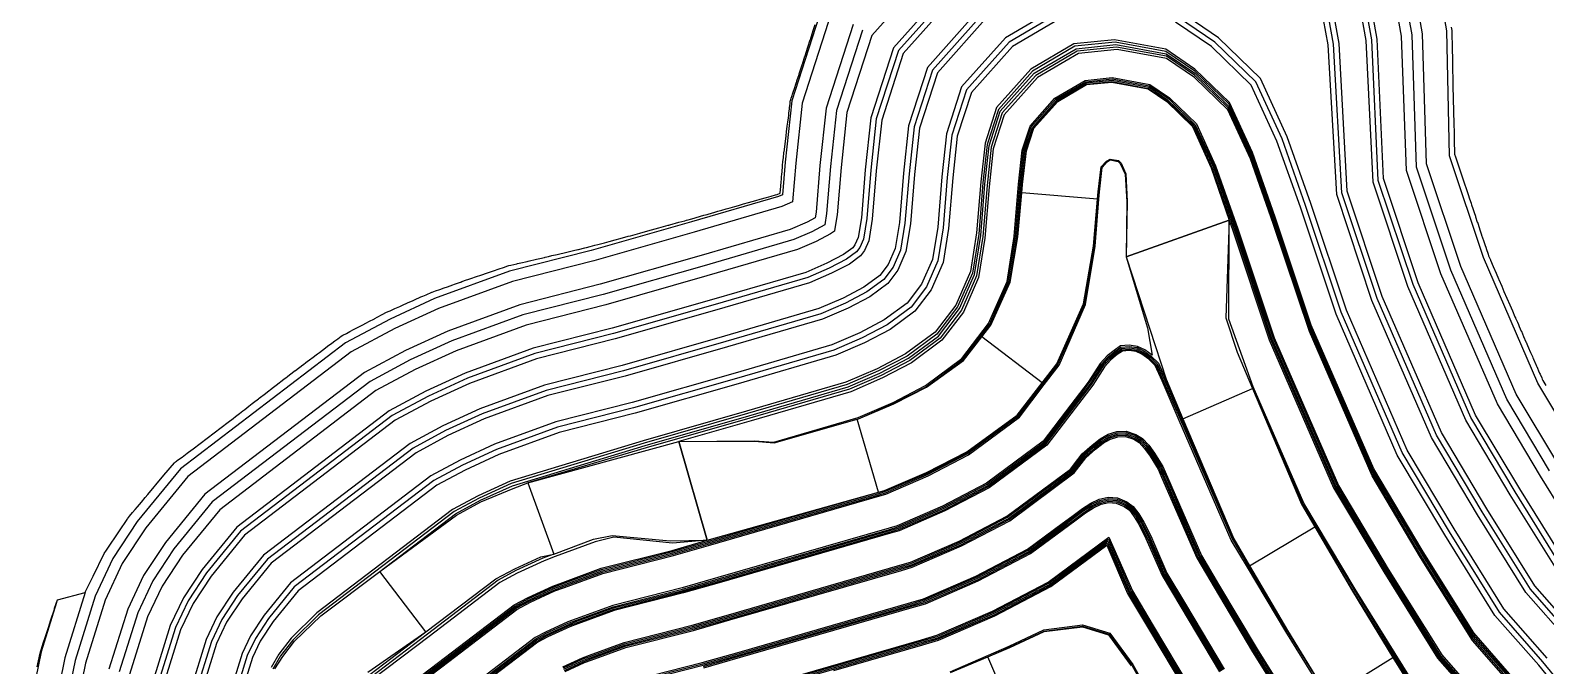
# Model space of a CAD drawing. Extents: x 310187 to 312228, y 6607198 to 6609795.
# Drawn here: x 311371.6 to 311870.2, y 6608925.9 to 6609135 of the extents above; entities that cross this region are included whole.
import ezdxf

# ---------------------------------------------------------------- set-up
doc = ezdxf.new("R2010")
doc.units = 0

msp = doc.modelspace()

# ---------------------------------------------------------------- linework, layer by layer
at = {"layer": 'CASTLEHILL', "color": 4}
for points in [[(311671.1, 6609158.616, 410), (311648.498, 6609133.275, 410), (311640.284, 6609107.886, 410), (311638.337, 6609089.873, 410), (311637.061, 6609074.251, 410), (311636.221, 6609069.07, 410), (311636.156, 6609068.921, 410), (311634.877, 6609067.975, 410), (311630.18, 6609065.528, 410), (311624.008, 6609062.85, 410), (311594.216, 6609054.161, 410), (311560.948, 6609044.656, 410), (311534.698, 6609037.998, 410), (311511.639, 6609029.558, 410), (311498.163, 6609023.369, 410), (311485.311, 6609016.486, 410), (311433.883, 6608977.25, 410), (311421.665, 6608962.326, 410), (311414.943, 6608952.126, 410), (311410.164, 6608942.009, 410), (311404.235, 6608923.005, 410)], [(311881.291, 6608996.031, 420), (311867.656, 6609018.911, 420), (311849.734, 6609060.175, 420), (311838.561, 6609093.678, 420), (311837.644, 6609134.783, 420), (311833.125, 6609160.205, 420)], [(311883.226, 6608964.567, 410), (311868.48, 6608988.222, 410), (311854.278, 6609012.055, 410), (311835.711, 6609054.803, 410), (311824.375, 6609088.796, 410), (311822.719, 6609133.031, 410), (311818.783, 6609155.17, 410)], [(311678.564, 6609149.499, 400), (311658.817, 6609127.358, 400), (311651.727, 6609105.444, 400), (311649.925, 6609088.774, 400), (311648.625, 6609072.844, 400), (311647.475, 6609065.753, 400), (311646.063, 6609062.527, 400), (311644.734, 6609060.789, 400), (311641.065, 6609058.074, 400), (311635.191, 6609055.015, 400), (311627.97, 6609051.881, 400), (311597.444, 6609042.978, 400), (311563.979, 6609033.416, 400), (311538.138, 6609026.862, 400), (311516.075, 6609018.786, 400), (311503.344, 6609012.94, 400), (311491.629, 6609006.666, 400), (311442.026, 6608968.822, 400), (311431.052, 6608955.418, 400), (311425.116, 6608946.41, 400), (311421.034, 6608937.769, 400), (311415.525, 6608920.109, 400)], [(311873.85, 6608957.603, 400), (311858.541, 6608982.164, 400), (311843.898, 6609006.735, 400), (311824.831, 6609050.636, 400), (311813.368, 6609085.009, 400), (311811.138, 6609131.671, 400), (311807.655, 6609151.263, 400)], [(311877.553, 6608934.221, 390), (311863.669, 6608950.042, 390), (311847.748, 6608975.585, 390), (311832.627, 6609000.959, 390), (311813.016, 6609046.11, 390), (311801.416, 6609080.895, 390), (311798.563, 6609130.195, 390), (311795.571, 6609147.021, 390)], [(311635.197, 6609140.901, 420), (311625.535, 6609111.035, 420), (311623.4, 6609091.29, 420), (311622.355, 6609078.486, 420), (311618.902, 6609076.988, 420), (311590.055, 6609068.574, 420), (311557.043, 6609059.142, 420), (311530.264, 6609052.35, 420), (311505.921, 6609043.44, 420), (311491.485, 6609036.81, 420), (311477.168, 6609029.143, 420), (311423.387, 6608988.112, 420), (311409.565, 6608971.229, 420), (311401.832, 6608959.494, 420), (311396.153, 6608947.473, 420), (311389.684, 6608926.737, 420), (311386.428, 6608910.652, 420)], [(311686.67, 6609139.598, 390), (311670.023, 6609120.933, 390), (311664.154, 6609102.791, 390), (311662.509, 6609087.58, 390), (311661.182, 6609071.316, 390), (311659.696, 6609062.152, 390), (311657.031, 6609056.061, 390), (311653.688, 6609051.691, 390), (311647.785, 6609047.322, 390), (311640.633, 6609043.598, 390), (311632.273, 6609039.97, 390), (311600.95, 6609030.834, 390), (311567.269, 6609021.211, 390), (311541.874, 6609014.77, 390), (311520.892, 6609007.09, 390), (311508.97, 6609001.615, 390), (311498.49, 6608996.002, 390), (311450.869, 6608959.67, 390), (311441.247, 6608947.917, 390), (311436.162, 6608940.202, 390), (311432.839, 6608933.166, 390), (311427.784, 6608916.964, 390)], [(311711.775, 6609139.647, 380), (311694.776, 6609129.697, 380), (311681.229, 6609114.508, 380), (311676.581, 6609100.139, 380), (311675.094, 6609086.386, 380), (311673.739, 6609069.788, 380), (311671.917, 6609058.55, 380), (311667.998, 6609049.594, 380), (311662.642, 6609042.593, 380), (311654.505, 6609036.571, 380), (311646.076, 6609032.181, 380), (311636.575, 6609028.058, 380), (311604.456, 6609018.69, 380), (311570.56, 6609009.005, 380), (311545.61, 6609002.677, 380), (311525.71, 6608995.393, 380), (311514.597, 6608990.29, 380), (311505.351, 6608985.338, 380), (311459.712, 6608950.519, 380), (311451.441, 6608940.416, 380), (311447.209, 6608933.994, 380), (311444.643, 6608928.562, 380), (311440.044, 6608913.82, 380)], [(311878.872, 6608912.545, 380), (311867.893, 6608926.066, 380), (311853.489, 6608942.48, 380), (311836.954, 6608969.006, 380), (311821.355, 6608995.183, 380), (311801.202, 6609041.584, 380), (311789.464, 6609076.782, 380), (311781.742, 6609098.544, 380), (311773.312, 6609116.936, 380), (311760.197, 6609129.654, 380), (311748.361, 6609137.685, 380)], [(311860.946, 6608917.273, 360), (311846.099, 6608934.192, 360), (311829.043, 6608961.554, 360), (311813.038, 6608988.413, 360), (311792.422, 6609035.879, 360), (311780.567, 6609071.427, 360), (311773.039, 6609092.642, 360), (311765.649, 6609108.767, 360), (311754.655, 6609119.428, 360), (311745.464, 6609125.664, 360), (311729.235, 6609128.645, 360), (311716.461, 6609127.335, 360), (311702.939, 6609119.419, 360), (311692.028, 6609107.187, 360), (311688.418, 6609096.026, 360), (311687.065, 6609083.514, 360), (311685.687, 6609066.631, 360), (311683.579, 6609053.63, 360), (311678.595, 6609042.238, 360), (311671.526, 6609032.998, 360), (311661.489, 6609025.571, 360), (311651.972, 6609020.614, 360), (311641.503, 6609016.071, 360), (311608.706, 6609006.505, 360), (311584.991, 6608999.696, 360), (311594.286, 6608967.164, 360), (311582.868, 6608966.202, 360), (311563.546, 6608968.166, 360), (311557.445, 6608966.619, 360), (311544.254, 6608961.791, 360), (311540.604, 6608960.455, 360), (311531.779, 6608956.402, 360), (311526.025, 6608953.32, 360), (311502.762, 6608935.572, 360), (311484.408, 6608921.569, 360)], [(311491.495, 6608913.764, 340), (311509.227, 6608927.293, 340), (311531.677, 6608944.42, 340), (311536.186, 6608946.835, 340), (311544.195, 6608950.513, 340), (311547.367, 6608951.674, 340), (311559.944, 6608956.278, 340), (311583.186, 6608962.173, 340), (311594.706, 6608965.464, 340), (311651.064, 6608981.762, 340), (311653.084, 6608982.352, 340), (311666.957, 6608988.373, 340), (311680.29, 6608995.317, 340), (311697, 6609007.683, 340), (311705.209, 6609018.414, 340), (311710.081, 6609024.783, 340), (311718.809, 6609044.731, 340), (311721.921, 6609063.924, 340), (311723.185, 6609079.41, 340), (311723.381, 6609081.806, 340), (311724.254, 6609089.883, 340), (311725.879, 6609091.705, 340), (311726.917, 6609092.313, 340), (311729.531, 6609091.833, 340), (311730.221, 6609091.164, 340), (311731.83, 6609087.617, 340), (311732.379, 6609078.52, 340), (311732.118, 6609060.47, 340), (311766.045, 6609072.509, 340), (311767.242, 6609069.135, 340), (311779.236, 6609033.17, 340), (311800.399, 6608984.443, 340), (311816.887, 6608956.774, 340), (311834.561, 6608928.421, 340), (311849.934, 6608910.903, 340)], [(311798.322, 6608915.195, 320), (311784.652, 6608937.126, 320), (311772.027, 6608958.313, 320), (311766.735, 6608967.192, 320), (311749.615, 6609006.61, 320), (311743.958, 6609019.634, 320), (311741.659, 6609024.669, 320), (311739.554, 6609026.722, 320), (311737.334, 6609028.364, 320), (311735.403, 6609029.288, 320), (311733.116, 6609029.598, 320), (311730.894, 6609029.446, 320), (311729.225, 6609028.264, 320), (311727.091, 6609026.543, 320), (311724.99, 6609024.247, 320), (311721.144, 6609018.261, 320), (311715.336, 6609010.668, 320), (311706.032, 6608998.505, 320), (311687.068, 6608984.472, 320), (311672.447, 6608976.856, 320), (311657.424, 6608970.336, 320), (311654.62, 6608969.519, 320), (311598.228, 6608953.21, 320), (311586.506, 6608949.861, 320), (311563.713, 6608944.08, 320), (311551.75, 6608939.701, 320), (311549.054, 6608938.715, 320), (311541.861, 6608935.411, 320), (311538.597, 6608933.663, 320), (311516.961, 6608917.156, 320)], [(311547.537, 6608923.988, 300), (311553.913, 6608926.916, 300), (311556.132, 6608927.728, 300), (311567.481, 6608931.882, 300), (311589.825, 6608937.55, 300), (311601.75, 6608940.957, 300), (311658.176, 6608957.275, 300), (311661.764, 6608958.321, 300), (311677.937, 6608965.34, 300), (311693.847, 6608973.627, 300), (311715.064, 6608989.328, 300), (311717.331, 6608992.292, 300), (311718.857, 6608994.272, 300), (311722.103, 6608997.18, 300), (311724.557, 6608999.095, 300), (311726.947, 6609000.436, 300), (311729.418, 6609001.219, 300), (311731.922, 6609001.291, 300), (311734.637, 6609000.416, 300), (311736.411, 6608999.317, 300), (311738.227, 6608997.344, 300), (311740.005, 6608994.827, 300), (311742.679, 6608990.575, 300), (311743.827, 6608987.931, 300), (311755.366, 6608961.365, 300), (311761.074, 6608951.786, 300), (311773.765, 6608930.489, 300), (311787.502, 6608908.451, 300)], [(311593.144, 6608925.238, 280), (311605.273, 6608928.703, 280), (311661.732, 6608945.031, 280), (311666.105, 6608946.306, 280), (311683.427, 6608953.824, 280), (311700.626, 6608962.783, 280), (311711.107, 6608970.538, 280), (311715.265, 6608973.601, 280), (311718.756, 6608976.211, 280), (311721.37, 6608977.901, 280), (311723.869, 6608979.025, 280), (311726.399, 6608979.586, 280), (311728.9, 6608979.436, 280), (311731.527, 6608978.324, 280), (311733.196, 6608977.072, 280), (311734.831, 6608974.947, 280), (311736.379, 6608972.282, 280), (311738.666, 6608967.81, 280), (311739.53, 6608965.82, 280), (311743.996, 6608955.538, 280), (311750.121, 6608945.259, 280), (311762.878, 6608923.853, 280)], [(311635.947, 6608924.302, 260), (311665.288, 6608932.787, 260), (311670.445, 6608934.291, 260), (311688.917, 6608942.308, 260), (311707.405, 6608951.938, 260), (311725.76, 6608965.521, 260), (311732.626, 6608949.712, 260), (311739.169, 6608938.732, 260), (311751.99, 6608917.217, 260)], [(311380.195, 6608946.693, 430), (311375.134, 6608930.469, 430), (311371.566, 6608912.845, 430)]]:
    msp.add_polyline3d(points, dxfattribs=at)
at = {"layer": 'CASTLEHILL', "color": 23}
for points in [[(311871.47, 6608990.044, 415), (311857.4, 6609013.655, 415), (311838.984, 6609056.057, 415), (311827.686, 6609089.936, 415), (311826.202, 6609133.44, 415), (311822.13, 6609156.345, 415)], [(311677.397, 6609150.924, 405), (311657.204, 6609128.283, 405), (311649.938, 6609105.826, 405), (311648.113, 6609088.946, 405), (311646.817, 6609073.064, 405), (311645.715, 6609066.272, 405), (311644.484, 6609063.458, 405), (311643.445, 6609062.099, 405), (311640.097, 6609059.622, 405), (311634.408, 6609056.659, 405), (311627.351, 6609053.596, 405), (311596.939, 6609044.726, 405), (311563.505, 6609035.173, 405), (311537.601, 6609028.603, 405), (311515.381, 6609020.47, 405), (311502.534, 6609014.57, 405), (311490.641, 6609008.201, 405), (311440.753, 6608970.14, 405), (311429.585, 6608956.498, 405), (311423.526, 6608947.303, 405), (311419.335, 6608938.432, 405), (311413.76, 6608920.562, 405)], [(311875.316, 6608958.692, 405), (311860.095, 6608983.111, 405), (311845.521, 6609007.567, 405), (311826.532, 6609051.287, 405), (311815.089, 6609085.601, 405), (311812.949, 6609131.884, 405), (311809.395, 6609151.874, 405)], [(311878.944, 6608935.395, 395), (311865.135, 6608951.13, 395), (311849.302, 6608976.532, 395), (311834.25, 6609001.791, 395), (311814.718, 6609046.762, 395), (311803.137, 6609081.488, 395), (311800.373, 6609130.407, 395), (311797.311, 6609147.631, 395)], [(311632.094, 6609142.681, 425), (311622.093, 6609111.769, 425), (311619.914, 6609091.62, 425), (311619.036, 6609080.863, 425), (311617.71, 6609080.287, 425), (311589.083, 6609071.938, 425), (311556.131, 6609062.523, 425), (311529.229, 6609055.7, 425), (311504.587, 6609046.68, 425), (311489.926, 6609039.947, 425), (311475.267, 6609032.097, 425), (311420.938, 6608990.647, 425), (311406.741, 6608973.306, 425), (311398.773, 6608961.214, 425), (311392.884, 6608948.748, 425), (311386.289, 6608927.608, 425), (311382.96, 6608911.164, 425)], [(311685.503, 6609141.023, 395), (311668.41, 6609121.858, 395), (311662.365, 6609103.173, 395), (311660.698, 6609087.752, 395), (311659.374, 6609071.536, 395), (311657.936, 6609062.67, 395), (311655.452, 6609056.992, 395), (311652.399, 6609053.001, 395), (311646.817, 6609048.87, 395), (311639.85, 6609045.242, 395), (311631.653, 6609041.685, 395), (311600.445, 6609032.582, 395), (311566.796, 6609022.968, 395), (311541.336, 6609016.511, 395), (311520.199, 6609008.774, 395), (311508.16, 6609003.245, 395), (311497.502, 6608997.537, 395), (311449.596, 6608960.988, 395), (311439.779, 6608948.997, 395), (311434.572, 6608941.096, 395), (311431.139, 6608933.829, 395), (311426.019, 6608917.417, 395)], [(311711.196, 6609141.417, 385), (311693.609, 6609131.122, 385), (311679.616, 6609115.433, 385), (311674.791, 6609100.521, 385), (311673.282, 6609086.558, 385), (311671.931, 6609070.008, 385), (311670.157, 6609059.069, 385), (311666.419, 6609050.525, 385), (311661.353, 6609043.903, 385), (311653.537, 6609038.119, 385), (311645.292, 6609033.825, 385), (311635.956, 6609029.773, 385), (311603.951, 6609020.438, 385), (311570.086, 6609010.763, 385), (311545.072, 6609004.418, 385), (311525.016, 6608997.077, 385), (311513.787, 6608991.92, 385), (311504.363, 6608986.873, 385), (311458.439, 6608951.836, 385), (311449.973, 6608941.496, 385), (311445.619, 6608934.888, 385), (311442.943, 6608929.225, 385), (311438.279, 6608914.273, 385)], [(311880.307, 6608913.665, 385), (311869.284, 6608927.24, 385), (311854.955, 6608943.569, 385), (311838.508, 6608969.953, 385), (311822.978, 6608996.014, 385), (311802.903, 6609042.236, 385), (311791.185, 6609077.375, 385), (311783.43, 6609099.229, 385), (311774.824, 6609118.005, 385), (311761.35, 6609131.07, 385), (311749.066, 6609139.406, 385)], [(311645.394, 6609135.055, 415), (311636.842, 6609108.621, 415), (311634.851, 6609090.204, 415), (311633.583, 6609074.675, 415), (311632.976, 6609070.932, 415), (311628.673, 6609068.691, 415), (311622.817, 6609066.149, 415), (311593.245, 6609057.524, 415), (311560.037, 6609048.036, 415), (311533.663, 6609041.347, 415), (311510.304, 6609032.797, 415), (311496.604, 6609026.506, 415), (311483.41, 6609019.44, 415), (311431.434, 6608979.784, 415), (311418.841, 6608964.403, 415), (311411.884, 6608953.846, 415), (311406.894, 6608943.284, 415), (311400.84, 6608923.875, 415)], [(311861.194, 6608919.214, 375), (311846.401, 6608936.071, 375), (311829.409, 6608963.331, 375), (311813.453, 6608990.107, 375), (311792.894, 6609037.443, 375), (311781.053, 6609072.949, 375), (311773.502, 6609094.23, 375), (311765.985, 6609110.631, 375), (311754.732, 6609121.543, 375), (311745.218, 6609127.999, 375), (311728.533, 6609131.064, 375), (311715.289, 6609129.705, 375), (311701.342, 6609121.541, 375), (311690.11, 6609108.948, 375), (311686.373, 6609097.396, 375), (311685.004, 6609084.733, 375), (311683.628, 6609067.884, 375), (311681.555, 6609055.098, 375), (311676.701, 6609044.004, 375), (311669.842, 6609035.037, 375), (311660.036, 6609027.781, 375), (311650.653, 6609022.894, 375), (311640.301, 6609018.402, 375), (311607.587, 6609008.86, 375), (311573.531, 6608999.13, 375), (311529.821, 6608985.898, 375), (311519.312, 6608981.071, 375), (311510.987, 6608976.613, 375), (311466.411, 6608942.604, 375), (311457.936, 6608934.316, 375), (311453.893, 6608929.114, 375), (311451.419, 6608924.759, 375)], [(311483.322, 6608922.973, 370), (311501.719, 6608937.009, 370), (311486.554, 6608956.885, 370), (311511.466, 6608975.891, 370), (311519.748, 6608980.326, 370), (311530.229, 6608985.139, 370), (311573.886, 6608998.354, 370), (311607.95, 6609008.086, 370), (311640.692, 6609017.636, 370), (311651.083, 6609022.145, 370), (311660.51, 6609027.056, 370), (311670.393, 6609034.369, 370), (311677.322, 6609043.427, 370), (311682.22, 6609054.62, 370), (311684.304, 6609067.478, 370), (311685.681, 6609084.338, 370), (311687.044, 6609096.951, 370), (311690.74, 6609108.372, 370), (311701.864, 6609120.845, 370), (311715.669, 6609128.926, 370), (311728.757, 6609130.269, 370), (311745.29, 6609127.232, 370), (311754.696, 6609120.849, 370), (311765.863, 6609110.021, 370), (311773.338, 6609093.712, 370), (311780.881, 6609072.453, 370), (311792.727, 6609036.933, 370), (311813.305, 6608989.554, 370), (311829.277, 6608962.75, 370), (311846.29, 6608935.456, 370), (311861.102, 6608918.578, 370)], [(311861.013, 6608917.946, 365), (311846.183, 6608934.845, 365), (311829.149, 6608962.172, 365), (311813.16, 6608989.004, 365), (311792.563, 6609036.426, 365), (311780.713, 6609071.96, 365), (311773.177, 6609093.198, 365), (311765.745, 6609109.414, 365), (311754.664, 6609120.159, 365), (311745.366, 6609126.468, 365), (311728.985, 6609129.477, 365), (311716.054, 6609128.151, 365), (311702.39, 6609120.152, 365), (311691.373, 6609107.8, 365), (311687.72, 6609096.509, 365), (311686.362, 6609083.946, 365), (311684.985, 6609067.075, 365), (311682.888, 6609054.146, 365), (311677.947, 6609042.853, 365), (311670.948, 6609033.704, 365), (311660.988, 6609026.333, 365), (311651.516, 6609021.4, 365), (311641.086, 6609016.874, 365), (311608.317, 6609007.316, 365), (311574.246, 6608997.581, 365), (311535.243, 6608986.069, 365), (311543.836, 6608962.592, 365), (311540.169, 6608961.25, 365), (311531.317, 6608957.184, 365), (311525.519, 6608954.08, 365), (311502.229, 6608936.311, 365), (311483.854, 6608922.291, 365)], [(311490.635, 6608914.758, 355), (311508.431, 6608928.336, 355), (311530.964, 6608945.527, 355), (311535.602, 6608948.011, 355), (311543.694, 6608951.727, 355), (311546.916, 6608952.907, 355), (311559.557, 6608957.533, 355), (311582.845, 6608963.44, 355), (311594.407, 6608966.743, 355), (311650.665, 6608983.014, 355), (311643.665, 6609007.014, 355), (311644.127, 6609007.149, 354.976), (311655.628, 6609012.14, 355), (311666.301, 6609017.699, 355), (311678.36, 6609026.622, 355), (311687.25, 6609038.244, 355), (311693.368, 6609052.228, 355), (311695.781, 6609067.105, 355), (311697.184, 6609084.291, 355), (311698.394, 6609095.483, 355), (311700.9, 6609103.229, 355), (311709.005, 6609112.317, 355), (311718.828, 6609118.067, 355), (311727.508, 6609118.957, 355), (311739.764, 6609116.706, 355), (311746.14, 6609112.38, 355), (311754.877, 6609103.907, 355), (311761.162, 6609090.196, 355), (311768.483, 6609069.562, 355), (311780.463, 6609033.64, 355), (311801.569, 6608985.043, 355), (311818.008, 6608957.457, 355), (311835.618, 6608929.207, 355), (311850.937, 6608911.75, 355)], [(311490.922, 6608914.427, 350), (311508.697, 6608927.988, 350), (311531.202, 6608945.158, 350), (311535.796, 6608947.619, 350), (311543.861, 6608951.323, 350), (311547.067, 6608952.496, 350), (311559.686, 6608957.115, 350), (311582.959, 6608963.018, 350), (311594.506, 6608966.317, 350), (311650.788, 6608982.593, 350), (311652.786, 6608983.176, 350), (311666.581, 6608989.163, 350), (311679.825, 6608996.061, 350), (311696.38, 6609008.312, 350), (311704.515, 6609018.946, 350), (311684.658, 6609034.136, 350), (311687.63, 6609038.02, 350), (311693.791, 6609052.104, 350), (311696.215, 6609067.052, 350), (311697.619, 6609084.25, 350), (311698.824, 6609095.391, 350), (311701.288, 6609103.007, 350), (311709.285, 6609111.974, 350), (311718.967, 6609117.641, 350), (311727.49, 6609118.516, 350), (311739.594, 6609116.292, 350), (311745.862, 6609112.039, 350), (311754.514, 6609103.65, 350), (311760.756, 6609090.031, 350), (311768.069, 6609069.42, 350), (311780.054, 6609033.483, 350), (311801.179, 6608984.843, 350), (311817.635, 6608957.23, 350), (311835.265, 6608928.945, 350), (311850.602, 6608911.468, 350)], [(311491.208, 6608914.095, 345), (311508.962, 6608927.64, 345), (311531.439, 6608944.789, 345), (311535.991, 6608947.227, 345), (311544.028, 6608950.918, 345), (311547.217, 6608952.085, 345), (311559.815, 6608956.696, 345), (311583.073, 6608962.595, 345), (311594.606, 6608965.89, 345), (311650.926, 6608982.178, 345), (311652.935, 6608982.764, 345), (311666.769, 6608988.768, 345), (311680.057, 6608995.689, 345), (311696.69, 6609007.997, 345), (311704.862, 6609018.68, 345), (311709.702, 6609025.007, 345), (311718.386, 6609044.856, 345), (311721.486, 6609063.977, 345), (311722.749, 6609079.446, 345), (311697.832, 6609081.48, 345), (311698.055, 6609084.208, 345), (311699.254, 6609095.299, 345), (311701.676, 6609102.785, 345), (311709.566, 6609111.631, 345), (311719.106, 6609117.216, 345), (311727.473, 6609118.074, 345), (311739.425, 6609115.879, 345), (311745.585, 6609111.699, 345), (311754.15, 6609103.393, 345), (311760.35, 6609089.866, 345), (311767.656, 6609069.278, 345), (311779.645, 6609033.327, 345), (311800.789, 6608984.643, 345), (311817.261, 6608957.002, 345), (311834.913, 6608928.683, 345), (311850.268, 6608911.186, 345)], [(311516.165, 6608918.199, 335), (311537.885, 6608934.771, 335), (311541.277, 6608936.587, 335), (311548.554, 6608939.929, 335), (311551.299, 6608940.934, 335), (311563.325, 6608945.336, 335), (311586.164, 6608951.128, 335), (311597.866, 6608954.472, 335), (311654.254, 6608970.779, 335), (311656.978, 6608971.573, 335), (311671.882, 6608978.042, 335), (311686.371, 6608985.589, 335), (311705.102, 6608999.45, 335), (311714.294, 6609011.465, 335), (311720.006, 6609018.932, 335), (311723.991, 6609025.1, 335), (311726.19, 6609027.503, 335), (311728.433, 6609029.311, 335), (311730.436, 6609030.731, 335), (311733.16, 6609030.917, 335), (311735.783, 6609030.561, 335), (311738.014, 6609029.494, 335), (311740.407, 6609027.724, 335), (311742.751, 6609025.438, 335), (311745.185, 6609020.105, 335), (311750.819, 6609007.133, 335), (311773.749, 6609017.092, 335), (311790.2, 6608979.216, 335), (311807.121, 6608950.821, 335), (311825.348, 6608921.579, 335)], [(311516.43, 6608917.852, 330), (311538.122, 6608934.402, 330), (311541.472, 6608936.195, 330), (311548.72, 6608939.524, 330), (311551.449, 6608940.523, 330), (311563.454, 6608944.917, 330), (311586.278, 6608950.706, 330), (311597.986, 6608954.051, 330), (311654.376, 6608970.359, 330), (311657.127, 6608971.161, 330), (311672.071, 6608977.647, 330), (311686.603, 6608985.216, 330), (311705.412, 6608999.135, 330), (311714.641, 6609011.199, 330), (311720.385, 6609018.708, 330), (311724.324, 6609024.816, 330), (311726.491, 6609027.183, 330), (311728.697, 6609028.962, 330), (311730.588, 6609030.303, 330), (311733.146, 6609030.477, 330), (311735.656, 6609030.136, 330), (311737.787, 6609029.118, 330), (311740.123, 6609027.39, 330), (311742.387, 6609025.181, 330), (311744.776, 6609019.948, 330), (311750.418, 6609006.958, 330), (311767.516, 6608967.591, 330), (311772.778, 6608958.761, 330), (311794.254, 6608971.558, 330), (311806.747, 6608950.593, 330), (311824.996, 6608921.317, 330)], [(311516.696, 6608917.504, 325), (311538.36, 6608934.032, 325), (311541.667, 6608935.803, 325), (311548.887, 6608939.119, 325), (311551.599, 6608940.112, 325), (311563.583, 6608944.499, 325), (311586.392, 6608950.284, 325), (311598.107, 6608953.631, 325), (311654.498, 6608969.939, 325), (311657.275, 6608970.749, 325), (311672.259, 6608977.252, 325), (311686.836, 6608984.844, 325), (311705.722, 6608998.82, 325), (311714.988, 6609010.934, 325), (311720.765, 6609018.484, 325), (311724.657, 6609024.531, 325), (311726.791, 6609026.863, 325), (311728.961, 6609028.613, 325), (311730.741, 6609029.874, 325), (311733.131, 6609030.038, 325), (311735.529, 6609029.712, 325), (311737.561, 6609028.741, 325), (311739.838, 6609027.056, 325), (311742.023, 6609024.925, 325), (311744.367, 6609019.791, 325), (311750.016, 6609006.784, 325), (311767.126, 6608967.392, 325), (311772.402, 6608958.537, 325), (311785.026, 6608937.353, 325), (311798.693, 6608915.427, 325), (311819.909, 6608928.651, 325), (311824.644, 6608921.056, 325)], [(311546.953, 6608925.164, 315), (311553.413, 6608928.131, 315), (311555.681, 6608928.961, 315), (311567.093, 6608933.138, 315), (311589.483, 6608938.817, 315), (311601.388, 6608942.218, 315), (311657.81, 6608958.535, 315), (311661.318, 6608959.558, 315), (311677.372, 6608966.526, 315), (311693.149, 6608974.744, 315), (311714.134, 6608990.273, 315), (311715.679, 6608992.292, 315), (311717.981, 6608995.249, 315), (311721.261, 6608998.188, 315), (311723.829, 6609000.191, 315), (311726.422, 6609001.647, 315), (311729.196, 6609002.526, 315), (311732.11, 6609002.609, 315), (311735.192, 6609001.616, 315), (311737.254, 6609000.338, 315), (311739.25, 6608998.171, 315), (311741.097, 6608995.555, 315), (311743.79, 6608991.274, 315), (311745.258, 6608987.931, 315), (311756.536, 6608961.965, 315), (311762.201, 6608952.458, 315), (311774.885, 6608931.172, 315), (311788.616, 6608909.145, 315)], [(311547.147, 6608924.772, 310), (311553.58, 6608927.726, 310), (311555.831, 6608928.55, 310), (311567.223, 6608932.719, 310), (311589.597, 6608938.394, 310), (311601.509, 6608941.798, 310), (311657.932, 6608958.115, 310), (311661.467, 6608959.146, 310), (311677.56, 6608966.131, 310), (311693.382, 6608974.372, 310), (311714.444, 6608989.958, 310), (311716.23, 6608992.292, 310), (311718.273, 6608994.923, 310), (311721.541, 6608997.852, 310), (311724.071, 6608999.826, 310), (311726.597, 6609001.243, 310), (311729.27, 6609002.09, 310), (311732.047, 6609002.17, 310), (311735.007, 6609001.216, 310), (311736.973, 6608999.997, 310), (311738.909, 6608997.895, 310), (311740.733, 6608995.313, 310), (311743.42, 6608991.041, 310), (311744.781, 6608987.931, 310), (311756.146, 6608961.765, 310), (311761.826, 6608952.234, 310), (311774.512, 6608930.945, 310), (311788.245, 6608908.914, 310)], [(311547.342, 6608924.38, 305), (311553.746, 6608927.321, 305), (311555.982, 6608928.139, 305), (311567.352, 6608932.301, 305), (311589.711, 6608937.972, 305), (311601.63, 6608941.377, 305), (311658.054, 6608957.695, 305), (311661.616, 6608958.734, 305), (311677.749, 6608965.735, 305), (311693.615, 6608974, 305), (311714.754, 6608989.643, 305), (311716.78, 6608992.292, 305), (311718.565, 6608994.597, 305), (311721.822, 6608997.516, 305), (311724.314, 6608999.46, 305), (311726.772, 6609000.84, 305), (311729.344, 6609001.655, 305), (311731.984, 6609001.73, 305), (311734.822, 6609000.816, 305), (311736.692, 6608999.657, 305), (311738.568, 6608997.62, 305), (311740.369, 6608995.07, 305), (311743.049, 6608990.808, 305), (311744.304, 6608987.931, 305), (311755.756, 6608961.565, 305), (311761.45, 6608952.01, 305), (311774.138, 6608930.717, 305), (311787.873, 6608908.682, 305)], [(311570.862, 6608920.94, 295), (311592.803, 6608926.505, 295), (311604.91, 6608929.964, 295), (311661.366, 6608946.291, 295), (311665.658, 6608947.543, 295), (311682.862, 6608955.009, 295), (311699.928, 6608963.899, 295), (311711.107, 6608972.171, 295), (311714.479, 6608974.652, 295), (311718.006, 6608977.289, 295), (311720.741, 6608979.057, 295), (311723.454, 6608980.277, 295), (311726.295, 6608980.907, 295), (311729.204, 6608980.732, 295), (311732.186, 6608979.47, 295), (311734.127, 6608978.014, 295), (311735.923, 6608975.679, 295), (311737.531, 6608972.911, 295), (311739.835, 6608968.407, 295), (311740.961, 6608965.82, 295), (311745.166, 6608956.138, 295), (311751.249, 6608945.931, 295), (311763.998, 6608924.536, 295)], [(311570.991, 6608920.522, 290), (311592.917, 6608926.083, 290), (311605.031, 6608929.544, 290), (311661.488, 6608945.871, 290), (311665.807, 6608947.131, 290), (311683.05, 6608954.614, 290), (311700.161, 6608963.527, 290), (311711.107, 6608971.627, 290), (311714.741, 6608974.302, 290), (311718.256, 6608976.929, 290), (311720.951, 6608978.671, 290), (311723.592, 6608979.86, 290), (311726.329, 6608980.467, 290), (311729.103, 6608980.3, 290), (311731.966, 6608979.088, 290), (311733.817, 6608977.7, 290), (311735.559, 6608975.435, 290), (311737.147, 6608972.701, 290), (311739.445, 6608968.208, 290), (311740.484, 6608965.82, 290), (311744.776, 6608955.938, 290), (311750.873, 6608945.707, 290), (311763.625, 6608924.308, 290)], [(311593.031, 6608925.66, 285), (311605.152, 6608929.124, 285), (311661.61, 6608945.451, 285), (311665.956, 6608946.718, 285), (311683.239, 6608954.219, 285), (311700.393, 6608963.155, 285), (311711.107, 6608971.083, 285), (311715.003, 6608973.951, 285), (311718.506, 6608976.57, 285), (311721.16, 6608978.286, 285), (311723.731, 6608979.443, 285), (311726.364, 6608980.027, 285), (311729.001, 6608979.868, 285), (311731.747, 6608978.706, 285), (311733.507, 6608977.386, 285), (311735.195, 6608975.191, 285), (311736.763, 6608972.491, 285), (311739.056, 6608968.009, 285), (311740.007, 6608965.82, 285), (311744.386, 6608955.738, 285), (311750.497, 6608945.483, 285), (311763.251, 6608924.081, 285)], [(311608.433, 6608917.711, 275), (311664.922, 6608934.047, 275), (311669.998, 6608935.528, 275), (311688.352, 6608943.493, 275), (311706.707, 6608953.054, 275), (311726.306, 6608967.558, 275), (311733.797, 6608950.311, 275), (311740.296, 6608939.404, 275), (311753.111, 6608917.9, 275)], [(311608.553, 6608917.29, 270), (311665.044, 6608933.627, 270), (311670.147, 6608935.116, 270), (311688.54, 6608943.098, 270), (311706.939, 6608952.682, 270), (311726.124, 6608966.879, 270), (311733.406, 6608950.111, 270), (311739.92, 6608939.18, 270), (311752.737, 6608917.672, 270)], [(311608.674, 6608916.87, 265), (311665.166, 6608933.207, 265), (311670.296, 6608934.703, 265), (311688.728, 6608942.703, 265), (311707.172, 6608952.31, 265), (311725.942, 6608966.2, 265), (311733.016, 6608949.912, 265), (311739.545, 6608938.956, 265), (311752.364, 6608917.445, 265)], [(311692.555, 6608915.067, 255), (311686.583, 6608928.827, 255), (311693.834, 6608931.974, 255), (311705.134, 6608937.313, 255), (311717.744, 6608938.935, 255), (311726.466, 6608936.271, 255), (311733.988, 6608926.064, 255), (311742.22, 6608911.269, 255)]]:
    msp.add_polyline3d(points, dxfattribs=at)
at = {"layer": 'CASTLEHILL', "color": 3}
for points in [[(311874.459, 6608991.867, 420), (311860.522, 6609015.255, 420), (311842.256, 6609057.311, 420), (311830.996, 6609091.075, 420), (311829.685, 6609133.849, 420), (311825.477, 6609157.52, 420)], [(311676.23, 6609152.35, 410), (311655.59, 6609129.209, 410), (311648.149, 6609106.208, 410), (311646.301, 6609089.117, 410), (311645.009, 6609073.284, 410), (311643.956, 6609066.79, 410), (311642.905, 6609064.389, 410), (311642.156, 6609063.409, 410), (311639.13, 6609061.17, 410), (311633.624, 6609058.302, 410), (311626.731, 6609055.311, 410), (311596.434, 6609046.474, 410), (311563.031, 6609036.931, 410), (311537.063, 6609030.344, 410), (311514.688, 6609022.155, 410), (311501.724, 6609016.201, 410), (311489.653, 6609009.736, 410), (311439.48, 6608971.457, 410), (311428.117, 6608957.578, 410), (311421.935, 6608948.197, 410), (311417.635, 6608939.095, 410), (311411.995, 6608921.014, 410)], [(311880.334, 6608936.569, 400), (311866.601, 6608952.219, 400), (311850.856, 6608977.479, 400), (311835.872, 6609002.622, 400), (311816.419, 6609047.413, 400), (311804.858, 6609082.08, 400), (311802.184, 6609130.62, 400), (311799.051, 6609148.242, 400)], [(311876.782, 6608959.781, 410), (311861.649, 6608984.058, 410), (311847.144, 6609008.399, 410), (311828.233, 6609051.939, 410), (311816.81, 6609086.193, 410), (311814.759, 6609132.096, 410), (311811.135, 6609152.485, 410)], [(311710.618, 6609143.187, 390), (311692.442, 6609132.548, 390), (311678.003, 6609116.358, 390), (311673.002, 6609100.903, 390), (311671.47, 6609086.73, 390), (311670.123, 6609070.228, 390), (311668.397, 6609059.587, 390), (311664.84, 6609051.456, 390), (311660.064, 6609045.213, 390), (311652.57, 6609039.667, 390), (311644.508, 6609035.468, 390), (311635.336, 6609031.488, 390), (311603.446, 6609022.187, 390), (311569.612, 6609012.52, 390), (311544.534, 6609006.159, 390), (311524.323, 6608998.762, 390), (311512.977, 6608993.551, 390), (311503.375, 6608988.409, 390), (311457.166, 6608953.154, 390), (311448.505, 6608942.576, 390), (311444.028, 6608935.782, 390), (311441.244, 6608929.888, 390), (311436.514, 6608914.725, 390)], [(311684.336, 6609142.449, 400), (311666.797, 6609122.783, 400), (311660.576, 6609103.555, 400), (311658.886, 6609087.924, 400), (311657.566, 6609071.756, 400), (311656.177, 6609063.189, 400), (311653.873, 6609057.923, 400), (311651.11, 6609054.311, 400), (311645.85, 6609050.418, 400), (311639.066, 6609046.885, 400), (311631.034, 6609043.4, 400), (311599.94, 6609034.331, 400), (311566.322, 6609024.725, 400), (311540.798, 6609018.252, 400), (311519.505, 6609010.458, 400), (311507.35, 6609004.876, 400), (311496.514, 6608999.073, 400), (311448.323, 6608962.306, 400), (311438.311, 6608950.077, 400), (311432.982, 6608941.989, 400), (311429.44, 6608934.491, 400), (311424.254, 6608917.87, 400)], [(311870.675, 6608928.414, 390), (311856.42, 6608944.657, 390), (311840.062, 6608970.9, 390), (311824.601, 6608996.846, 390), (311804.604, 6609042.888, 390), (311792.905, 6609077.967, 390), (311785.118, 6609099.914, 390), (311776.336, 6609119.074, 390), (311762.503, 6609132.487, 390), (311749.772, 6609141.127, 390)], [(311642.29, 6609136.835, 420), (311633.4, 6609109.356, 420), (311631.365, 6609090.534, 420), (311630.105, 6609075.098, 420), (311629.801, 6609073.226, 420), (311627.165, 6609071.853, 420), (311621.625, 6609069.449, 420), (311592.273, 6609060.888, 420), (311559.125, 6609051.417, 420), (311532.629, 6609044.697, 420), (311508.97, 6609036.037, 420), (311495.046, 6609029.643, 420), (311481.51, 6609022.393, 420), (311428.984, 6608982.319, 420), (311416.017, 6608966.481, 420), (311408.824, 6608955.565, 420), (311403.625, 6608944.559, 420), (311397.444, 6608924.746, 420)], [(311861.289, 6608919.851, 380), (311846.514, 6608936.688, 380), (311829.543, 6608963.913, 380), (311813.604, 6608990.662, 380), (311793.063, 6609037.954, 380), (311781.227, 6609073.446, 380), (311773.668, 6609094.75, 380), (311766.108, 6609111.243, 380), (311754.769, 6609122.239, 380), (311745.148, 6609128.767, 380), (311728.311, 6609131.86, 380), (311714.91, 6609130.485, 380), (311700.822, 6609122.239, 380), (311689.483, 6609109.525, 380), (311685.703, 6609097.842, 380), (311684.329, 6609085.129, 380), (311682.954, 6609068.292, 380), (311680.892, 6609055.578, 380), (311676.082, 6609044.582, 380), (311669.292, 6609035.707, 380), (311659.564, 6609028.508, 380), (311650.225, 6609023.644, 380), (311639.913, 6609019.169, 380), (311607.226, 6609009.635, 380), (311573.177, 6608999.907, 380), (311529.414, 6608986.657, 380), (311518.877, 6608981.818, 380), (311510.51, 6608977.337, 380), (311465.884, 6608943.29, 380), (311457.369, 6608934.963, 380), (311453.288, 6608929.712, 380), (311450.785, 6608925.305, 380)], [(311490.348, 6608915.09, 360), (311508.166, 6608928.684, 360), (311530.727, 6608945.896, 360), (311535.407, 6608948.403, 360), (311543.528, 6608952.132, 360), (311546.766, 6608953.317, 360), (311559.427, 6608957.952, 360), (311582.731, 6608963.862, 360), (311594.286, 6608967.164, 360), (311584.991, 6608999.696, 360), (311609.877, 6608999.91, 360), (311616.255, 6608999.475, 360), (311643.978, 6609007.561, 360), (311655.44, 6609012.535, 360), (311666.068, 6609018.071, 360), (311678.05, 6609026.937, 360), (311686.871, 6609038.468, 360), (311692.945, 6609052.353, 360), (311695.346, 6609067.158, 360), (311696.748, 6609084.332, 360), (311697.964, 6609095.575, 360), (311700.512, 6609103.452, 360), (311708.724, 6609112.659, 360), (311718.689, 6609118.492, 360), (311727.525, 6609119.399, 360), (311739.933, 6609117.12, 360), (311746.417, 6609112.72, 360), (311755.241, 6609104.164, 360), (311761.567, 6609090.36, 360), (311768.897, 6609069.705, 360), (311780.871, 6609033.797, 360), (311801.96, 6608985.243, 360), (311818.382, 6608957.685, 360), (311835.97, 6608929.468, 360), (311851.271, 6608912.032, 360)], [(311825.701, 6608921.841, 340), (311807.494, 6608951.049, 340), (311790.59, 6608979.416, 340), (311773.976, 6609017.667, 340), (311765.919, 6609039.957, 340), (311766.045, 6609072.509, 340), (311732.118, 6609060.47, 340), (311739.115, 6609037.028, 340), (311740.691, 6609028.058, 340), (311738.24, 6609029.871, 340), (311735.91, 6609030.985, 340), (311733.175, 6609031.356, 340), (311730.283, 6609031.159, 340), (311728.169, 6609029.66, 340), (311725.89, 6609027.823, 340), (311723.644, 6609025.368, 340), (311719.648, 6609019.184, 340), (311719.626, 6609019.156, 340), (311713.946, 6609011.731, 340), (311704.792, 6608999.765, 340), (311686.138, 6608985.961, 340), (311671.694, 6608978.437, 340), (311656.829, 6608971.985, 340), (311654.132, 6608971.199, 340), (311597.745, 6608954.892, 340), (311586.05, 6608951.551, 340), (311563.196, 6608945.754, 340), (311551.148, 6608941.344, 340), (311548.387, 6608940.334, 340), (311541.082, 6608936.979, 340), (311537.648, 6608935.14, 340), (311515.9, 6608918.547, 340)], [(311546.758, 6608925.556, 320), (311553.246, 6608928.535, 320), (311555.531, 6608929.372, 320), (311566.964, 6608933.556, 320), (311589.37, 6608939.239, 320), (311601.267, 6608942.638, 320), (311657.688, 6608958.955, 320), (311661.169, 6608959.97, 320), (311677.184, 6608966.921, 320), (311692.917, 6608975.116, 320), (311713.824, 6608990.587, 320), (311715.128, 6608992.292, 320), (311717.689, 6608995.575, 320), (311720.98, 6608998.523, 320), (311723.586, 6609000.556, 320), (311726.247, 6609002.05, 320), (311729.123, 6609002.961, 320), (311732.172, 6609003.049, 320), (311735.377, 6609002.016, 320), (311737.536, 6609000.678, 320), (311739.591, 6608998.446, 320), (311741.461, 6608995.798, 320), (311744.16, 6608991.506, 320), (311745.735, 6608987.931, 320), (311756.926, 6608962.165, 320), (311762.577, 6608952.682, 320), (311775.259, 6608931.4, 320), (311788.987, 6608909.376, 320)], [(311570.732, 6608921.359, 300), (311592.689, 6608926.928, 300), (311604.789, 6608930.385, 300), (311661.244, 6608946.711, 300), (311665.509, 6608947.955, 300), (311682.673, 6608955.405, 300), (311699.696, 6608964.271, 300), (311711.107, 6608972.715, 300), (311714.217, 6608975.002, 300), (311717.756, 6608977.648, 300), (311720.531, 6608979.442, 300), (311723.315, 6608980.695, 300), (311726.26, 6608981.348, 300), (311729.305, 6608981.165, 300), (311732.406, 6608979.852, 300), (311734.437, 6608978.328, 300), (311736.287, 6608975.924, 300), (311737.916, 6608973.12, 300), (311740.224, 6608968.606, 300), (311741.438, 6608965.82, 300), (311745.556, 6608956.338, 300), (311751.625, 6608946.155, 300), (311764.372, 6608924.764, 300)], [(311608.312, 6608918.131, 280), (311664.8, 6608934.467, 280), (311669.849, 6608935.94, 280), (311688.163, 6608943.888, 280), (311706.474, 6608953.426, 280), (311726.488, 6608968.237, 280), (311734.187, 6608950.511, 280), (311740.672, 6608939.628, 280), (311753.484, 6608918.128, 280)], [(311389.606, 6608949.999, 430), (311382.893, 6608928.479, 430), (311379.491, 6608911.675, 430)], [(311674.189, 6608923.925, 260), (311693.653, 6608932.372, 260), (311705.01, 6608937.738, 260), (311717.782, 6608939.381, 260), (311726.732, 6608936.647, 260), (311734.356, 6608926.301, 260), (311742.597, 6608911.491, 260)]]:
    msp.add_polyline3d(points, dxfattribs=at)
at = {"layer": 'CASTLEHILL', "color": 7}
for points in [[(311373.834, 6608925.581, 430.435), (311374.476, 6608928.455, 430.35), (311374.726, 6608929.609, 430.328), (311374.923, 6608930.523, 430.31), (311375.139, 6608931.188, 430.299), (311375.943, 6608933.62, 430.237), (311376.354, 6608934.862, 430.205), (311377.197, 6608937.474, 430.167), (311377.541, 6608938.518, 430.142), (311378.348, 6608941.023, 430.107), (311379.493, 6608944.562, 430.051), (311379.578, 6608944.823, 430.045), (311380.463, 6608947.553, 430), (311389.632, 6608950.016, 429.973), (311389.666, 6608950.086, 429.972), (311392.215, 6608955.325, 429.876), (311395.875, 6608962.842, 429.735), (311396.613, 6608963.933, 429.712), (311400.912, 6608970.289, 429.581), (311403.408, 6608973.981, 429.505), (311403.565, 6608974.213, 429.5), (311404.221, 6608975.161, 429.464), (311405.214, 6608976.323, 429.417), (311406.036, 6608977.284, 429.378), (311406.792, 6608978.167, 429.342), (311408.116, 6608979.746, 429.307), (311409.394, 6608981.247, 429.253), (311410.228, 6608982.226, 429.217), (311412.309, 6608984.72, 429.174), (311412.908, 6608985.426, 429.151), (311415.553, 6608988.596, 429.095), (311418.976, 6608992.678, 429.007), (311419.367, 6608992.971, 429), (311419.672, 6608993.204, 429), (311419.934, 6608993.404, 429), (311421.35, 6608994.456, 428.969), (311421.506, 6608994.576, 428.969), (311423.181, 6608995.818, 428.928), (311423.588, 6608996.129, 428.929), (311425.14, 6608997.282, 428.894), (311436.635, 6609005.998, 428.833), (311438.284, 6609007.275, 428.854), (311439.093, 6609007.893, 428.855), (311440.351, 6609008.868, 428.872), (311441.499, 6609009.759, 428.889), (311442.143, 6609010.251, 428.89), (311443.456, 6609011.271, 428.911), (311444.603, 6609012.161, 428.928), (311445.024, 6609012.483, 428.929), (311446.611, 6609013.713, 428.95), (311446.887, 6609013.924, 428.951), (311448.916, 6609015.493, 428.976), (311449.063, 6609015.606, 428.976), (311451.552, 6609017.523, 428.997), (311451.569, 6609017.536, 428.997), (311452.412, 6609018.182, 429), (311454.973, 6609020.136, 429), (311456.097, 6609020.993, 429), (311456.291, 6609021.141, 428.999), (311456.293, 6609021.143, 429), (311456.295, 6609021.144, 429), (311458.318, 6609022.673, 428.984), (311458.741, 6609022.994, 428.981), (311458.821, 6609023.054, 428.98), (311461.23, 6609024.871, 428.955), (311461.478, 6609025.056, 428.952), (311462.27, 6609025.652, 428.942), (311463.853, 6609026.842, 428.922), (311464.214, 6609027.113, 428.917), (311466.097, 6609028.527, 428.891), (311466.707, 6609028.985, 428.883), (311468.693, 6609030.475, 428.854), (311469.392, 6609030.999, 428.844), (311470.832, 6609032.079, 428.823), (311471.759, 6609032.775, 428.809), (311472.736, 6609033.506, 428.793), (311473.832, 6609034.328, 428.777), (311474.393, 6609034.624, 428.772), (311475.603, 6609035.261, 428.757), (311476.711, 6609035.845, 428.746), (311477.948, 6609036.495, 428.73), (311479.218, 6609037.164, 428.716), (311480.715, 6609037.95, 428.696), (311482.219, 6609038.739, 428.676), (311482.967, 6609039.132, 428.666), (311484.804, 6609040.095, 428.64), (311484.909, 6609040.15, 428.638), (311485.653, 6609040.54, 428.627), (311487.395, 6609041.453, 428.602), (311488.81, 6609042.193, 428.581), (311489.622, 6609042.558, 428.57), (311489.941, 6609042.701, 428.565), (311491.558, 6609043.425, 428.542), (311493.178, 6609044.151, 428.517), (311493.412, 6609044.255, 428.514), (311494.258, 6609044.633, 428.5), (311495.502, 6609045.185, 428.475), (311495.654, 6609045.253, 428.472), (311497.592, 6609046.113, 428.432), (311497.951, 6609046.272, 428.426), (311500.103, 6609047.225, 428.38), (311500.75, 6609047.513, 428.368), (311501.236, 6609047.729, 428.358), (311501.81, 6609047.983, 428.346), (311503.704, 6609048.822, 428.305), (311503.793, 6609048.853, 428.304), (311504.855, 6609049.226, 428.282), (311506.28, 6609049.727, 428.254), (311507.7, 6609050.224, 428.225), (311508.784, 6609050.605, 428.204), (311510.591, 6609051.237, 428.164), (311511.19, 6609051.448, 428.152), (311513.07, 6609052.104, 428.11), (311513.194, 6609052.148, 428.108), (311513.598, 6609052.29, 428.1), (311515.141, 6609052.828, 428.063), (311515.481, 6609052.947, 428.057), (311517.164, 6609053.532, 428.015), (311517.751, 6609053.736, 428), (311520.496, 6609054.674, 427.911), (311521.313, 6609054.952, 427.883), (311524.002, 6609055.871, 427.796), (311525.865, 6609056.505, 427.732), (311527.239, 6609056.974, 427.686), (311528.684, 6609057.466, 427.637), (311529.031, 6609057.546, 427.626), (311529.64, 6609057.687, 427.607), (311531.636, 6609058.148, 427.544), (311531.88, 6609058.204, 427.536), (311533.022, 6609058.468, 427.5), (311535.007, 6609058.93, 427.443), (311535.431, 6609059.029, 427.431), (311538.113, 6609059.652, 427.352), (311539.215, 6609059.909, 427.321), (311540.717, 6609060.259, 427.277), (311541.022, 6609060.33, 427.269), (311542.078, 6609060.576, 427.239), (311543.191, 6609060.834, 427.205), (311544.956, 6609061.246, 427.155), (311548.08, 6609061.973, 427.065), (311548.577, 6609062.088, 427.05), (311550.288, 6609062.486, 427), (311551.671, 6609062.814, 426.968), (311551.891, 6609062.867, 426.965), (311554.014, 6609063.372, 426.918), (311554.572, 6609063.506, 426.908), (311555.788, 6609063.795, 426.881), (311556.584, 6609064.009, 426.863), (311557.371, 6609064.224, 426.849), (311558.305, 6609064.478, 426.832), (311560.532, 6609065.079, 426.783), (311561.989, 6609065.476, 426.756), (311564.003, 6609066.024, 426.719), (311565.67, 6609066.474, 426.683), (311568.277, 6609067.185, 426.636), (311569.016, 6609067.385, 426.621), (311572.111, 6609068.23, 426.567), (311572.48, 6609068.33, 426.559), (311572.887, 6609068.44, 426.551), (311575.574, 6609069.176, 426.507), (311575.983, 6609069.288, 426.5), (311578.359, 6609069.951, 426.479), (311579.111, 6609070.161, 426.472), (311581.44, 6609070.812, 426.452), (311581.711, 6609070.887, 426.45), (311582.045, 6609070.98, 426.446), (311585.003, 6609071.806, 426.419), (311586.908, 6609072.338, 426.402), (311587.513, 6609072.506, 426.396), (311588.055, 6609072.658, 426.392), (311588.814, 6609072.869, 426.384), (311590.024, 6609073.213, 426.372), (311590.701, 6609073.406, 426.366), (311593.132, 6609074.097, 426.342), (311594.247, 6609074.416, 426.332), (311596.079, 6609074.936, 426.313), (311596.438, 6609075.038, 426.309), (311597.82, 6609075.433, 426.298), (311599.14, 6609075.81, 426.287), (311600.508, 6609076.199, 426.273), (311601.883, 6609076.592, 426.262), (311603.366, 6609077.016, 426.251), (311604.539, 6609077.349, 426.238), (311606.256, 6609077.84, 426.225), (311607.876, 6609078.3, 426.208), (311610.255, 6609078.981, 426.19), (311611.672, 6609079.383, 426.176), (311613.808, 6609079.991, 426.154), (311615.298, 6609080.416, 426.141), (311616.763, 6609080.834, 426.128), (311617.264, 6609080.978, 426.125), (311618.297, 6609081.42, 426.117), (311618.493, 6609083.652, 426.097), (311618.616, 6609085.064, 426.087), (311618.7, 6609086.04, 426.08), (311618.782, 6609086.994, 426.074), (311618.821, 6609087.451, 426.071), (311619.037, 6609089.889, 426.047), (311619.075, 6609090.315, 426.043), (311619.097, 6609090.576, 426.042), (311619.196, 6609091.688, 426.03), (311619.355, 6609093.069, 426.016), (311619.362, 6609093.135, 426.016), (311619.543, 6609094.703, 426), (311619.671, 6609095.677, 425.968), (311619.699, 6609095.905, 425.964), (311620.019, 6609098.377, 425.889), (311620.267, 6609100.304, 425.832), (311620.418, 6609101.565, 425.811), (311620.653, 6609103.401, 425.76), (311620.818, 6609104.707, 425.726), (311620.995, 6609106.221, 425.708), (311621.097, 6609107.032, 425.688), (311621.181, 6609107.714, 425.672), (311621.347, 6609109.157, 425.659), (311621.385, 6609109.497, 425.656), (311621.474, 6609110.215, 425.641), (311621.549, 6609110.829, 425.629), (311621.642, 6609111.655, 425.623), (311621.667, 6609111.86, 425.619), (311621.771, 6609112.166, 425.612), (311621.928, 6609112.631, 425.603), (311622.223, 6609113.525, 425.595), (311622.361, 6609113.934, 425.587), (311622.48, 6609114.286, 425.58), (311622.8, 6609115.262, 425.575), (311622.882, 6609115.505, 425.571), (311623.662, 6609117.891, 425.559), (311623.734, 6609118.103, 425.555), (311623.81, 6609118.331, 425.551), (311624.508, 6609120.472, 425.544), (311624.568, 6609120.651, 425.541), (311625.542, 6609123.647, 425.535), (311625.576, 6609123.748, 425.533), (311625.604, 6609123.831, 425.532), (311626.457, 6609126.466, 425.531), (311626.493, 6609126.573, 425.529), (311627.411, 6609129.413, 425.53), (311628.202, 6609131.867, 425.534), (311628.245, 6609131.995, 425.532), (311629.2, 6609134.874, 425.5), (311629.853, 6609136.891, 425.5)], [(311839.102, 6609136.053, 422.368), (311839.298, 6609134.948, 422.367), (311839.343, 6609132.56, 422.368), (311839.378, 6609130.805, 422.373), (311839.388, 6609130.312, 422.375), (311839.424, 6609128.479, 422.379), (311839.434, 6609128.015, 422.381), (311839.469, 6609126.314, 422.386), (311839.476, 6609125.944, 422.387), (311839.483, 6609125.588, 422.388), (311839.494, 6609125.058, 422.389), (311839.503, 6609124.588, 422.39), (311839.54, 6609122.702, 422.394), (311839.55, 6609122.148, 422.394), (311839.578, 6609120.766, 422.398), (311839.587, 6609120.311, 422.399), (311839.615, 6609118.856, 422.402), (311839.644, 6609117.429, 422.405), (311839.653, 6609116.96, 422.406), (311839.68, 6609115.577, 422.409), (311839.682, 6609115.523, 422.41), (311839.727, 6609113.653, 422.415), (311839.736, 6609113.251, 422.416), (311839.781, 6609111.405, 422.421), (311839.832, 6609109.364, 422.429), (311839.84, 6609109.029, 422.429), (311839.888, 6609107.074, 422.437), (311839.93, 6609105.426, 422.445), (311839.937, 6609105.143, 422.445), (311839.977, 6609103.559, 422.453), (311840.018, 6609101.97, 422.461), (311840.022, 6609101.8, 422.461), (311840.065, 6609100.133, 422.469), (311840.068, 6609099.992, 422.47), (311840.123, 6609097.844, 422.48), (311840.124, 6609097.782, 422.48), (311840.126, 6609097.72, 422.48), (311840.185, 6609095.399, 422.491), (311840.186, 6609095.361, 422.491), (311840.214, 6609094.247, 422.496), (311840.529, 6609093.302, 422.497), (311840.533, 6609093.29, 422.497), (311841.173, 6609091.373, 422.498), (311841.177, 6609091.363, 422.498), (311841.609, 6609090.068, 422.498), (311842.038, 6609088.78, 422.498), (311842.042, 6609088.77, 422.498), (311842.722, 6609086.727, 422.496), (311843.379, 6609084.754, 422.495), (311843.386, 6609084.733, 422.495), (311844.091, 6609082.617, 422.494), (311844.654, 6609080.93, 422.494), (311844.661, 6609080.908, 422.494), (311845.111, 6609079.559, 422.495), (311845.613, 6609078.054, 422.495), (311845.618, 6609078.041, 422.495), (311845.771, 6609077.583, 422.495), (311846.188, 6609076.334, 422.497), (311846.607, 6609075.08, 422.498), (311847.04, 6609073.788, 422.5), (311847.04, 6609073.787, 422.5), (311847.09, 6609073.636, 422.5), (311847.694, 6609071.834, 422.504), (311847.699, 6609071.818, 422.504), (311847.704, 6609071.803, 422.504), (311848.397, 6609069.74, 422.509), (311848.409, 6609069.702, 422.509), (311849.09, 6609067.671, 422.514), (311849.104, 6609067.63, 422.515), (311849.117, 6609067.59, 422.515), (311849.732, 6609065.759, 422.52), (311850.149, 6609064.513, 422.522), (311850.555, 6609063.299, 422.524), (311850.585, 6609063.211, 422.524), (311851.221, 6609061.305, 422.524), (311851.386, 6609060.808, 422.524), (311851.992, 6609059.409, 422.521), (311852.025, 6609059.333, 422.521), (311852.942, 6609057.211, 422.515), (311853.877, 6609055.042, 422.507), (311853.89, 6609055.012, 422.507), (311854.669, 6609053.208, 422.5), (311854.782, 6609052.945, 422.499), (311854.783, 6609052.943, 422.499), (311855.725, 6609050.765, 422.494), (311856.462, 6609049.062, 422.491), (311858.397, 6609044.604, 422.489), (311859.231, 6609042.688, 422.492), (311859.245, 6609042.656, 422.492), (311860.079, 6609040.742, 422.495), (311860.253, 6609040.35, 422.499), (311860.286, 6609040.274, 422.5), (311860.875, 6609038.919, 422.5), (311861.206, 6609038.157, 422.5), (311861.467, 6609037.557, 422.502), (311861.47, 6609037.551, 422.502), (311862.165, 6609035.959, 422.506), (311862.176, 6609035.934, 422.506), (311862.921, 6609034.228, 422.511), (311863.687, 6609032.472, 422.516), (311863.714, 6609032.41, 422.516), (311863.727, 6609032.38, 422.517), (311864.475, 6609030.669, 422.522), (311864.49, 6609030.635, 422.522), (311864.508, 6609030.593, 422.522), (311864.543, 6609030.511, 422.522), (311865.122, 6609029.188, 422.528), (311865.172, 6609029.075, 422.528), (311865.223, 6609028.957, 422.528), (311865.8, 6609027.642, 422.536), (311866.011, 6609027.159, 422.537), (311866.08, 6609027.001, 422.538), (311866.132, 6609026.882, 422.539), (311866.186, 6609026.758, 422.539), (311866.969, 6609024.976, 422.551), (311867.069, 6609024.748, 422.553), (311867.173, 6609024.512, 422.554), (311867.246, 6609024.345, 422.555), (311868.095, 6609022.419, 422.571), (311868.192, 6609022.197, 422.572), (311868.339, 6609021.862, 422.573), (311868.873, 6609020.643, 422.58), (311869.07, 6609020.194, 422.582), (311869.271, 6609019.739, 422.587), (311870.285, 6609018.06, 422.603)]]:
    msp.add_polyline3d(points, dxfattribs=at)
at = {"layer": 'CASTLEHILL', "color": 2}
for points in [[(311452.009, 6608924.86, 373.634), (311454.652, 6608928.972, 373.477), (311458.483, 6608933.976, 373.171), (311467.158, 6608942.358, 372.311), (311486.554, 6608956.885, 370), (311511.786, 6608975.489, 367.069), (311519.824, 6608979.777, 366.41), (311530.44, 6608984.258, 365.435), (311535.243, 6608986.069, 365), (311584.991, 6608999.696, 360), (311609.868, 6608999.778, 358.489), (311616.276, 6608999.285, 357.846), (311643.665, 6609007.014, 355), (311644.127, 6609007.149, 354.976), (311655.677, 6609012.037, 353.698), (311666.417, 6609017.512, 352.492), (311678.609, 6609026.369, 350.985), (311684.658, 6609034.136, 350), (311687.667, 6609037.998, 349.51), (311693.963, 6609052.053, 347.97), (311696.524, 6609067.015, 346.452), (311697.832, 6609081.48, 345), (311698.076, 6609084.206, 344.759), (311699.345, 6609095.28, 343.935), (311701.758, 6609102.737, 343.934), (311709.64, 6609111.54, 343.674), (311719.148, 6609117.089, 343.51), (311727.467, 6609117.937, 343.446), (311739.361, 6609115.723, 343.119), (311745.481, 6609111.57, 343.115), (311753.977, 6609103.27, 342.615), (311760.083, 6609089.758, 341.712), (311766.045, 6609072.509, 340), (311764.994, 6609040.353, 337.489), (311768.652, 6609029.116, 336.307), (311773.749, 6609017.092, 335), (311789.877, 6608979.051, 330.868), (311794.254, 6608971.558, 330), (311806.565, 6608950.482, 327.559), (311819.909, 6608928.651, 325), (311824.581, 6608921.009, 324.104)], [(311482.665, 6608923.779, 372.311), (311501.719, 6608937.009, 370), (311524.779, 6608954.531, 367.069), (311530.942, 6608957.755, 366.41), (311539.513, 6608961.763, 365.435), (311543.836, 6608962.592, 365), (311556.848, 6608967.524, 363.594), (311563.047, 6608968.743, 362.963), (311582.144, 6608966.958, 361.148), (311594.286, 6608967.164, 360), (311650.665, 6608983.014, 355), (311652.639, 6608983.584, 354.952), (311666.441, 6608989.455, 353.698), (311679.709, 6608996.247, 352.492), (311696.319, 6609008.374, 350.985), (311704.515, 6609018.946, 350), (311709.359, 6609025.209, 349.51), (311718.134, 6609044.93, 347.97), (311721.36, 6609063.992, 346.452), (311722.749, 6609079.446, 345), (311722.966, 6609081.845, 344.759), (311723.923, 6609090.029, 343.934), (311725.673, 6609091.957, 343.674), (311726.855, 6609092.628, 343.406), (311729.661, 6609092.086, 343.112), (311730.476, 6609091.282, 342.998), (311732.03, 6609087.774, 342.615), (311732.505, 6609078.615, 341.712), (311732.118, 6609060.47, 340), (311739.888, 6609036.589, 337.489), (311745.291, 6609020.146, 336.307), (311750.819, 6609007.133, 335), (311767.583, 6608967.626, 330.868), (311772.778, 6608958.761, 330), (311785.217, 6608937.47, 327.559), (311798.693, 6608915.427, 325)], [(311674.298, 6608923.623, 256.335), (311686.583, 6608928.827, 255), (311693.862, 6608931.911, 254.209), (311705.18, 6608937.158, 253.175), (311717.725, 6608938.71, 252.471), (311726.327, 6608936.075, 252.391), (311733.746, 6608925.908, 251.725)]]:
    msp.add_polyline3d(points, dxfattribs=at)

doc.saveas('drawing.dxf')
